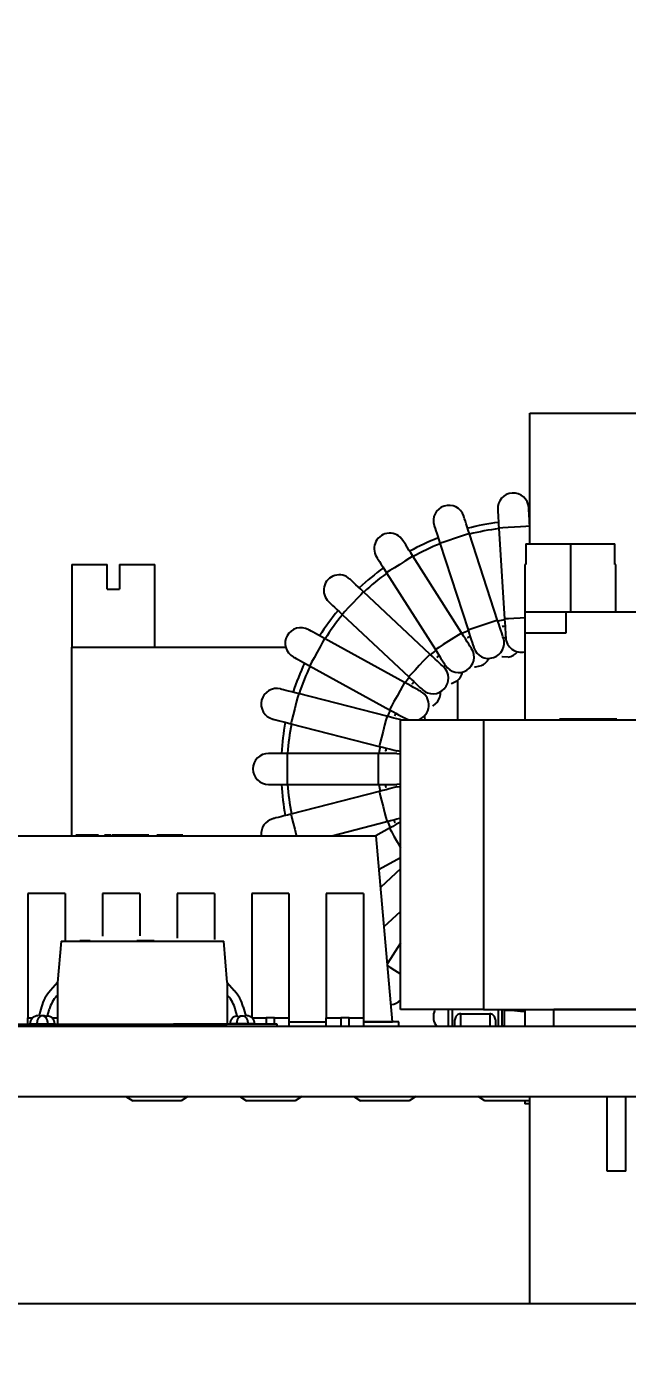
# Model space of a CAD drawing. Header units: millimetres. Extents: x 53 to 380, y 29 to 265.
# Drawn here: x 141.91 to 149.16, y 235.28 to 251.23 of the extents above; entities that cross this region are included whole.
import ezdxf

# ---------------------------------------------------------------- set-up
doc = ezdxf.new("R2010")
doc.units = ezdxf.units.MM
doc.styles.add('SLDTEXTSTYLE0', font='TXT', dxfattribs={"width": 0.75})
doc.dimstyles.new('SLDDIMSTYLE0', dxfattribs={"dimtxt": 3.5, "dimasz": 3.302, "dimexe": 0, "dimexo": 0.0625, "dimgap": 0.875, "dimtad": 1, "dimlfac": 2, "dimrnd": 1e-09, "dimzin": 4, "dimdsep": 46, "dimtxsty": 'SLDTEXTSTYLE0', "dimsah": 1, "dimcen": 0.09, "dimadec": 0, "dimazin": 1, "dimtfac": 1, "dimtofl": 0, "dimtmove": 0, "dimatfit": 3, "dimfxl": 1, "dimfrac": 2, "dimtolj": 1, "dimtzin": 12, "dimarcsym": 0})

# ---------------------------------------------------------------- blocks, each defined once
blk = doc.blocks.new('_D_1')
at = {"color": 7, "linetype": 'Continuous', "lineweight": 0, "transparency": 16777216}
for p, q in [((60.484, 230.312), (60.484, 261.932)), ((165.484, 218.312), (165.484, 261.932)), ((165.484, 260.932), (60.484, 260.932))]:
    blk.add_line(p, q, dxfattribs=at)
at = {"color": 7, "linetype": 'Continuous', "lineweight": 18, "transparency": 16777216}
for points in [[(60.484, 260.932), (63.786, 260.424), (63.786, 261.44)], [(165.484, 260.932), (162.182, 261.44), (162.182, 260.424)]]:
    blk.add_solid(points, dxfattribs=at)
at = {"color": 7, "linetype": 'Continuous', "lineweight": 18, "transparency": 16777216, "insert": (116.619, 265.443), "char_height": 3.5, "attachment_point": 1, "style": 'SLDTEXTSTYLE0'}
blk.add_mtext('210.00', dxfattribs=at)

msp = doc.modelspace()

# ---------------------------------------------------------------- linework, layer by layer
at = {"color": 7, "linetype": 'Continuous', "lineweight": 25}
for p, q in [((147.9835, 244.9866), (147.9835, 246.5616)), ((147.9835, 246.5616), (181.5339, 246.5616)), ((147.5942, 244.0615), (147.2543, 245.1077)), ((147.609, 245.1753), (147.6781, 244.0775)), ((147.9835, 245.1949), (147.9833, 245.1989)), ((146.8976, 244.9918), (147.2375, 243.9456)), ((147.9365, 244.9866), (147.9365, 244.7366)), ((147.9365, 244.9866), (148.4721, 244.9866)), ((148.4721, 244.9866), (148.4721, 244.1616)), ((148.4721, 244.9866), (149.0077, 244.9866)), ((149.0077, 244.7366), (149.0077, 244.9866)), ((142.4585, 244.7366), (142.4585, 243.7366)), ((142.4585, 244.7366), (142.8835, 244.7366)), ((142.8835, 244.4366), (142.8835, 244.7366)), ((143.0335, 244.7366), (143.0335, 244.4366)), ((143.0335, 244.7366), (143.4585, 244.7366)), ((143.4585, 243.7366), (143.4585, 244.7366)), ((147.1602, 243.9093), (146.5708, 244.838)), ((147.9221, 244.7366), (147.9221, 244.1616)), ((147.9365, 244.7366), (147.9221, 244.7366)), ((149.0221, 244.7366), (149.0077, 244.7366)), ((149.0221, 244.1616), (149.0221, 244.7366)), ((146.2542, 244.6371), (146.8436, 243.7083)), ((142.8835, 244.4366), (143.0335, 244.4366)), ((146.7778, 243.6539), (145.9759, 244.4069)), ((145.7192, 244.1335), (146.5211, 243.3805)), ((148.4221, 244.1616), (147.9221, 244.1616)), ((147.9221, 244.1616), (147.9221, 243.9116)), ((148.4221, 243.9116), (148.4221, 244.1616)), ((152.1721, 244.1616), (148.4221, 244.1616)), ((147.676, 243.9904), (147.6835, 243.9908)), ((146.4709, 243.3114), (145.5069, 243.8413)), ((147.2572, 243.8607), (147.2644, 243.863)), ((147.9221, 243.9116), (148.4221, 243.9116)), ((147.9221, 243.9116), (147.9221, 242.8616)), ((142.4585, 241.4616), (142.4585, 243.7366)), ((142.4585, 243.7366), (145.0384, 243.7366)), ((146.8838, 243.631), (146.8902, 243.635)), ((145.3263, 243.5127), (146.2902, 242.9828)), ((146.5792, 243.3156), (146.5844, 243.321)), ((147.1085, 243.3316), (147.1085, 242.8616)), ((146.2588, 242.9034), (145.1933, 243.1769)), ((146.3627, 242.9344), (146.3663, 242.9409)), ((146.4221, 239.3616), (146.4221, 242.8616)), ((146.4221, 242.8616), (147.4221, 242.8616)), ((146.5161, 242.8616), (146.4874, 242.8744)), ((147.4221, 242.8616), (147.4221, 239.3616)), ((147.4221, 242.8616), (151.6721, 242.8616)), ((148.3416, 242.8666), (148.3416, 242.8616)), ((148.7647, 242.8666), (148.3416, 242.8666)), ((148.7647, 242.8666), (148.7647, 242.8616)), ((148.9441, 242.8666), (148.7647, 242.8666)), ((148.9441, 242.8666), (148.9441, 242.8616)), ((149.0339, 242.8666), (148.9441, 242.8666)), ((149.0339, 242.8666), (149.0339, 242.8616)), ((145.1001, 242.8137), (146.1655, 242.5401)), ((146.2477, 242.5113), (146.2496, 242.5185)), ((145.0548, 242.4554), (144.8298, 242.4554)), ((146.1548, 242.4554), (145.0548, 242.4554)), ((146.3798, 242.4554), (146.1548, 242.4554)), ((146.3798, 242.4554), (146.4221, 242.4506)), ((146.4234, 242.4784), (146.3835, 242.4842)), ((144.8298, 242.0804), (145.0548, 242.0804)), ((145.0548, 242.0804), (146.1548, 242.0804)), ((146.1548, 242.0804), (146.3798, 242.0804)), ((146.2416, 242.0729), (146.2417, 242.0804)), ((146.4221, 242.0852), (146.3798, 242.0804)), ((146.3835, 242.0516), (146.4221, 242.0573)), ((146.1655, 241.9956), (145.1001, 241.7221)), ((145.5935, 241.4616), (146.2588, 241.6324)), ((146.2902, 241.553), (146.124, 241.4616)), ((146.3448, 241.6467), (146.3429, 241.654)), ((141.7741, 241.4616), (146.1304, 241.4616)), ((142.5047, 241.4666), (142.5047, 241.4616)), ((142.7802, 241.4666), (142.5047, 241.4666)), ((142.7802, 241.4666), (142.7802, 241.4616)), ((142.8534, 241.4666), (142.8534, 241.4616)), ((142.9298, 241.4666), (142.8534, 241.4666)), ((142.9298, 241.4666), (142.9298, 241.4616)), ((142.9416, 241.4666), (142.9416, 241.4616)), ((143.0904, 241.4666), (142.9416, 241.4666)), ((143.0904, 241.4666), (143.0904, 241.4616)), ((143.1473, 241.4666), (143.0904, 241.4666)), ((143.1473, 241.4666), (143.1473, 241.4616)), ((143.2958, 241.4666), (143.1473, 241.4666)), ((143.2958, 241.4666), (143.2958, 241.4616)), ((143.3058, 241.4666), (143.3058, 241.4616)), ((143.3877, 241.4666), (143.3058, 241.4666)), ((143.3877, 241.4666), (143.3877, 241.4616)), ((143.4839, 241.4666), (143.4839, 241.4616)), ((143.7961, 241.4666), (143.4839, 241.4666)), ((143.7961, 241.4666), (143.7961, 241.4616)), ((143.8984, 241.4666), (143.8984, 241.4616)), ((144.0071, 241.4666), (144.0071, 241.4616)), ((144.1923, 241.4666), (144.1923, 241.4616)), ((144.2692, 241.4666), (144.2692, 241.4616)), ((144.2969, 241.4666), (144.2969, 241.4616)), ((144.3941, 241.4666), (144.3941, 241.4616)), ((144.6027, 241.4666), (144.6027, 241.4616)), ((144.6695, 241.4666), (144.6695, 241.4616)), ((144.8402, 241.4666), (144.8402, 241.4616)), ((145.0036, 241.4666), (145.0036, 241.4616)), ((145.067, 241.4666), (145.067, 241.4616)), ((145.0674, 241.4666), (145.0674, 241.4616)), ((145.1989, 241.4666), (145.1989, 241.4616)), ((145.3859, 241.4666), (145.3859, 241.4616)), ((146.3272, 239.2116), (146.1304, 241.4616)), ((146.1658, 241.0566), (146.4221, 241.1975)), ((146.4221, 241.0623), (146.1848, 240.8395)), ((142.3772, 240.7641), (141.9272, 240.7641)), ((143.2772, 240.7641), (142.8272, 240.7641)), ((144.1772, 240.7641), (143.7272, 240.7641)), ((145.0772, 240.7641), (144.6272, 240.7641)), ((145.9772, 240.7641), (145.5272, 240.7641)), ((146.2264, 240.3641), (146.4221, 240.5478)), ((142.3273, 240.1866), (142.2835, 239.6866)), ((142.3273, 240.1866), (143.9782, 240.1866)), ((142.5537, 240.1916), (142.5537, 240.1866)), ((142.6129, 240.1916), (142.5537, 240.1916)), ((142.6777, 240.1916), (142.6129, 240.1916)), ((142.6129, 240.1916), (142.6129, 240.1866)), ((142.6777, 240.1916), (142.6777, 240.1866)), ((142.8554, 240.1916), (142.8554, 240.1866)), ((142.9109, 240.1916), (142.9109, 240.1866)), ((142.9239, 240.1916), (142.9239, 240.1866)), ((143.0407, 240.1916), (143.0407, 240.1866)), ((143.1365, 240.1916), (143.1365, 240.1866)), ((143.1515, 240.1916), (143.1515, 240.1866)), ((143.2233, 240.1916), (143.2233, 240.1866)), ((143.4373, 240.1916), (143.2414, 240.1916)), ((143.2414, 240.1916), (143.2414, 240.1866)), ((143.4373, 240.1916), (143.4373, 240.1866)), ((143.4514, 240.1916), (143.4373, 240.1916)), ((143.4514, 240.1916), (143.4514, 240.1866)), ((143.4584, 240.1916), (143.4584, 240.1866)), ((143.5263, 240.1916), (143.5263, 240.1866)), ((143.5435, 240.1916), (143.5435, 240.1866)), ((143.6346, 240.1916), (143.6346, 240.1866)), ((143.7814, 240.1916), (143.7814, 240.1866)), ((143.9782, 240.1866), (144.0282, 240.1866)), ((144.0282, 240.1866), (144.0782, 240.1866)), ((144.0782, 240.1866), (144.1282, 240.1866)), ((144.1282, 240.1866), (144.1782, 240.1866)), ((144.1782, 240.1866), (144.2282, 240.1866)), ((144.2282, 240.1866), (144.2898, 240.1866)), ((144.3335, 239.6866), (144.2898, 240.1866)), ((146.4221, 240.1632), (146.2655, 239.9165)), ((142.2835, 239.6866), (142.1991, 239.5917)), ((142.2835, 239.6866), (142.2835, 239.1866)), ((144.3335, 239.6866), (144.3335, 239.1866)), ((144.3335, 239.6866), (144.4179, 239.5917)), ((142.2739, 239.5252), (142.2835, 239.5361)), ((144.3432, 239.5252), (144.3335, 239.5361)), ((142.0911, 239.3934), (142.0598, 239.2812)), ((142.1598, 239.2743), (142.1874, 239.3666)), ((144.4573, 239.2743), (144.4296, 239.3666)), ((144.526, 239.3934), (144.5572, 239.2812)), ((147.4221, 239.3616), (146.4221, 239.3616)), ((146.9987, 239.3616), (146.9987, 239.1616)), ((147.1488, 239.3116), (147.4987, 239.3116)), ((147.4221, 239.3616), (151.6721, 239.3616)), ((147.6487, 239.1616), (147.6487, 239.3616)), ((147.6738, 239.3616), (147.6738, 239.1616)), ((147.921, 239.3616), (147.921, 239.1616)), ((147.9221, 239.3616), (147.9221, 239.1616)), ((148.2721, 239.1616), (148.2721, 239.3616)), ((150.8221, 239.3616), (148.2721, 239.3616)), ((138.7835, 239.1616), (157.1835, 239.1616)), ((141.6835, 239.1866), (142.9335, 239.1866)), ((141.9272, 239.1866), (141.9272, 239.2616)), ((141.9272, 239.2616), (141.9842, 239.2616)), ((142.057, 239.2866), (142.0569, 239.2866)), ((142.0935, 239.2866), (142.0598, 239.2812)), ((142.1018, 239.1891), (142.1018, 239.1866)), ((142.1593, 239.2727), (142.1598, 239.2743)), ((142.2193, 239.2616), (142.2835, 239.2616)), ((142.2835, 239.1866), (144.3335, 239.1866)), ((142.9335, 239.1616), (142.9335, 239.1866)), ((143.2772, 239.1866), (143.2772, 239.1616)), ((143.6835, 239.1616), (143.6835, 239.1866)), ((144.9335, 239.1866), (143.6835, 239.1866)), ((144.4578, 239.2727), (144.4573, 239.2743)), ((144.5153, 239.1891), (144.5153, 239.1866)), ((144.5236, 239.2866), (144.5572, 239.2812)), ((144.5602, 239.2866), (144.5601, 239.2866)), ((144.6272, 239.2616), (144.8022, 239.2616)), ((144.9022, 239.2616), (144.8022, 239.2616)), ((144.9022, 239.2616), (145.0772, 239.2616)), ((144.9335, 239.1616), (144.9335, 239.1866)), ((145.0772, 239.2616), (145.0772, 239.1616)), ((145.0772, 239.2116), (145.5272, 239.2116)), ((145.5272, 239.1616), (145.5272, 239.2616)), ((145.5272, 239.2616), (145.7022, 239.2616)), ((145.7022, 239.2616), (145.7022, 239.1616)), ((145.8022, 239.2616), (145.7022, 239.2616)), ((145.8022, 239.1616), (145.8022, 239.2616)), ((145.8022, 239.2616), (145.9772, 239.2616)), ((145.9772, 239.2616), (145.9772, 239.1616)), ((145.9772, 239.2116), (146.3272, 239.2116)), ((146.4022, 239.2116), (145.9772, 239.2116)), ((146.4022, 239.1616), (146.4022, 239.2116)), ((147.6738, 239.1625), (147.6738, 239.1616)), ((137.1835, 238.3116), (154.9517, 238.3116)), ((143.1085, 238.3116), (143.1917, 238.2616)), ((143.7753, 238.2616), (143.1917, 238.2616)), ((143.8585, 238.3116), (143.7753, 238.2616)), ((144.4835, 238.3116), (144.5667, 238.2616)), ((145.1503, 238.2616), (144.5667, 238.2616)), ((145.2335, 238.3116), (145.1503, 238.2616)), ((145.8585, 238.3116), (145.9417, 238.2616)), ((146.5253, 238.2616), (145.9417, 238.2616)), ((146.6085, 238.3116), (146.5253, 238.2616)), ((147.4417, 238.2616), (147.3585, 238.3116)), ((147.9835, 238.2616), (147.4417, 238.2616)), ((147.921, 238.2616), (147.921, 238.2219)), ((147.9835, 238.2219), (147.921, 238.2219)), ((147.9835, 235.8116), (147.9835, 238.3116)), ((148.9146, 237.4116), (148.9146, 238.3116)), ((149.1396, 237.4116), (149.1396, 238.3116)), ((149.1396, 237.4116), (148.9146, 237.4116)), ((116.9602, 235.8116), (188.9835, 235.8116))]:
    msp.add_line(p, q, dxfattribs=at)
at = {"color": 8, "linetype": 'Continuous', "lineweight": 25}
for p, q in [((147.6949, 243.8496), (147.6637, 243.8475)), ((146.9682, 243.5167), (146.9418, 243.4998)), ((145.0548, 242.4554), (145.0548, 242.0804)), ((146.1548, 242.4554), (146.1548, 242.0804)), ((147.0488, 239.1616), (147.0488, 239.3616)), ((147.5988, 239.3616), (147.5988, 239.1616)), ((143.0022, 239.1866), (143.0022, 239.1616)), ((143.1022, 239.1616), (143.1022, 239.1866)), ((144.8022, 239.2616), (144.8022, 239.1866)), ((144.9022, 239.1866), (144.9022, 239.2616))]:
    msp.add_line(p, q, dxfattribs=at)
at = {"color": 7, "linetype": 'Continuous', "lineweight": 25, "flags": 128}
for points in [[(147.5949, 245.3999), (147.5952, 245.3956), (147.596, 245.3828), (147.5973, 245.3621), (147.599, 245.3341), (147.6012, 245.3001), (147.6036, 245.2613), (147.6063, 245.2191), (147.609, 245.1753)], [(147.9833, 245.1989), (147.9805, 245.2427), (147.9779, 245.2848), (147.9754, 245.3236), (147.9733, 245.3577), (147.9715, 245.3856), (147.9702, 245.4063), (147.9694, 245.4191), (147.9692, 245.4234)], [(147.2543, 245.1077), (147.2407, 245.1494), (147.2277, 245.1896), (147.2156, 245.2266), (147.2051, 245.259), (147.1964, 245.2856), (147.19, 245.3054), (147.1861, 245.3175), (147.1847, 245.3217)], [(146.8281, 245.2058), (146.8294, 245.2017), (146.8334, 245.1895), (146.8398, 245.1697), (146.8485, 245.1431), (146.859, 245.1107), (146.871, 245.0737), (146.8841, 245.0335), (146.8976, 244.9918)], [(146.5708, 244.838), (146.5473, 244.8751), (146.5247, 244.9107), (146.5039, 244.9436), (146.4856, 244.9723), (146.4706, 244.996), (146.4594, 245.0135), (146.4526, 245.0243), (146.4503, 245.028)], [(146.1336, 244.827), (146.136, 244.8234), (146.1428, 244.8126), (146.154, 244.795), (146.169, 244.7714), (146.1872, 244.7426), (146.2081, 244.7098), (146.2307, 244.6741), (146.2542, 244.6371)], [(145.9759, 244.4069), (145.9439, 244.4369), (145.9132, 244.4658), (145.8848, 244.4924), (145.86, 244.5158), (145.8396, 244.5349), (145.8244, 244.5492), (145.8151, 244.5579), (145.8119, 244.5609)], [(145.5552, 244.2875), (145.5584, 244.2846), (145.5677, 244.2758), (145.5829, 244.2616), (145.6032, 244.2424), (145.6281, 244.2191), (145.6565, 244.1924), (145.6872, 244.1636), (145.7192, 244.1335)], [(145.5069, 243.8413), (145.4685, 243.8625), (145.4315, 243.8828), (145.3974, 243.9015), (145.3675, 243.918), (145.343, 243.9314), (145.3248, 243.9415), (145.3136, 243.9476), (145.3098, 243.9497)], [(147.2375, 243.9456), (147.2511, 243.9039), (147.2641, 243.8637), (147.2762, 243.8267), (147.2867, 243.7943), (147.2953, 243.7677), (147.3018, 243.7479), (147.3057, 243.7357), (147.3071, 243.7316)], [(147.6637, 243.8475), (147.6624, 243.8516), (147.6584, 243.8638), (147.652, 243.8836), (147.6433, 243.9102), (147.6328, 243.9426), (147.6208, 243.9796), (147.6077, 244.0198), (147.5942, 244.0615)], [(147.6781, 244.0775), (147.6808, 244.0337), (147.6835, 243.9916), (147.6859, 243.9528), (147.6881, 243.9187), (147.6898, 243.8908), (147.6911, 243.87), (147.6919, 243.8573), (147.6922, 243.853)], [(147.2808, 243.7193), (147.2785, 243.7229), (147.2716, 243.7337), (147.2605, 243.7513), (147.2455, 243.7749), (147.2272, 243.8037), (147.2064, 243.8366), (147.1838, 243.8722), (147.1602, 243.9093)], [(145.1291, 243.6211), (145.1329, 243.619), (145.1441, 243.6129), (145.1623, 243.6028), (145.1869, 243.5894), (145.2167, 243.5729), (145.2508, 243.5542), (145.2878, 243.5339), (145.3263, 243.5127)], [(146.9418, 243.4998), (146.9387, 243.5028), (146.9293, 243.5116), (146.9142, 243.5258), (146.8938, 243.545), (146.8689, 243.5683), (146.8406, 243.5949), (146.8098, 243.6238), (146.7778, 243.6539)], [(146.8436, 243.7083), (146.8671, 243.6713), (146.8898, 243.6356), (146.9106, 243.6028), (146.9289, 243.574), (146.9439, 243.5504), (146.955, 243.5328), (146.9619, 243.522), (146.9642, 243.5183)], [(147.7222, 243.6186), (147.6501, 243.6206), (147.6432, 243.6222)], [(147.3943, 243.5121), (147.324, 243.496), (147.317, 243.496)], [(146.6681, 243.203), (146.6643, 243.2051), (146.653, 243.2112), (146.6348, 243.2213), (146.6103, 243.2347), (146.5804, 243.2512), (146.5463, 243.2699), (146.5093, 243.2902), (146.4709, 243.3114)], [(146.5211, 243.3805), (146.5531, 243.3505), (146.5839, 243.3216), (146.6122, 243.2949), (146.6371, 243.2716), (146.6575, 243.2524), (146.6726, 243.2382), (146.682, 243.2294), (146.6851, 243.2265)], [(147.1033, 243.3274), (147.0392, 243.2944), (147.0322, 243.2925)], [(145.1933, 243.1769), (145.1508, 243.1878), (145.1099, 243.1983), (145.0723, 243.208), (145.0392, 243.2165), (145.0121, 243.2234), (144.992, 243.2286), (144.9796, 243.2318), (144.9754, 243.2329)], [(146.2902, 242.9828), (146.3287, 242.9616), (146.3657, 242.9413), (146.3998, 242.9226), (146.4296, 242.9061), (146.4542, 242.8926), (146.4724, 242.8826), (146.4836, 242.8765), (146.4874, 242.8744)], [(146.8674, 243.0761), (146.8135, 243.0282), (146.8073, 243.0247)], [(144.8821, 242.8696), (144.8863, 242.8686), (144.8987, 242.8654), (144.9189, 242.8602), (144.946, 242.8533), (144.979, 242.8448), (145.0167, 242.8351), (145.0576, 242.8246), (145.1001, 242.8137)], [(146.4221, 242.8614), (146.4129, 242.8638), (146.3799, 242.8723), (146.3422, 242.8819), (146.3013, 242.8924), (146.2588, 242.9034)], [(146.7074, 242.9033), (146.7105, 242.8925), (146.7155, 242.8616)], [(146.1655, 242.5401), (146.208, 242.5292), (146.2489, 242.5187), (146.2866, 242.509), (146.3196, 242.5006), (146.3467, 242.4936), (146.3669, 242.4884), (146.3793, 242.4853), (146.3835, 242.4842)], [(146.3835, 242.0516), (146.3793, 242.0505), (146.3669, 242.0473), (146.3467, 242.0422), (146.3196, 242.0352), (146.2866, 242.0267), (146.2489, 242.017), (146.208, 242.0066), (146.1655, 241.9956)], [(145.1001, 241.7221), (145.0576, 241.7112), (145.0167, 241.7007), (144.979, 241.691), (144.946, 241.6825), (144.9189, 241.6756), (144.8987, 241.6704), (144.8863, 241.6672), (144.8821, 241.6661)], [(146.2588, 241.6324), (146.3013, 241.6433), (146.3422, 241.6538), (146.3799, 241.6635), (146.4129, 241.672), (146.4221, 241.6743)], [(146.4221, 241.6255), (146.3998, 241.6132), (146.3657, 241.5945), (146.3287, 241.5741), (146.2902, 241.553)], [(146.8384, 239.3616), (146.8334, 239.3463), (146.8294, 239.3341), (146.8281, 239.33)]]:
    msp.add_lwpolyline(points, dxfattribs=at)
at = {"color": 8, "linetype": 'Continuous', "lineweight": 25, "flags": 128}
for points in [[(147.2543, 245.1077), (147.2451, 245.1047), (147.2079, 245.0926), (147.1481, 245.0732), (147.0759, 245.0497), (147.0038, 245.0263), (146.944, 245.0069), (146.9068, 244.9948), (146.8976, 244.9918)], [(147.9833, 245.1989), (147.9737, 245.1983), (147.9346, 245.1958), (147.8718, 245.1919), (147.7962, 245.1871), (147.7205, 245.1824), (147.6577, 245.1784), (147.6186, 245.1759), (147.609, 245.1753)], [(146.5708, 244.838), (146.5627, 244.8329), (146.5296, 244.8119), (146.4766, 244.7782), (146.4125, 244.7375), (146.3485, 244.6969), (146.2954, 244.6632), (146.2623, 244.6422), (146.2542, 244.6371)], [(145.9759, 244.4069), (145.9694, 244.3999), (145.9425, 244.3713), (145.8995, 244.3255), (145.8476, 244.2702), (145.7957, 244.2149), (145.7526, 244.1691), (145.7258, 244.1405), (145.7192, 244.1335)], [(147.9221, 244.0929), (147.8652, 244.0893), (147.7895, 244.0845), (147.7268, 244.0806), (147.6877, 244.0781), (147.6781, 244.0775)], [(147.5942, 244.0615), (147.585, 244.0585), (147.5478, 244.0464), (147.488, 244.027), (147.4159, 244.0036), (147.3437, 243.9801), (147.2839, 243.9607), (147.2467, 243.9486), (147.2375, 243.9456)], [(145.5069, 243.8413), (145.5023, 243.8329), (145.4834, 243.7986), (145.4532, 243.7435), (145.4166, 243.677), (145.3801, 243.6106), (145.3498, 243.5555), (145.3309, 243.5211), (145.3263, 243.5127)], [(147.1602, 243.9093), (147.1521, 243.9041), (147.119, 243.8831), (147.066, 243.8494), (147.0019, 243.8088), (146.9379, 243.7682), (146.8848, 243.7345), (146.8517, 243.7135), (146.8436, 243.7083)], [(146.7778, 243.6539), (146.7712, 243.6469), (146.7444, 243.6183), (146.7014, 243.5725), (146.6494, 243.5172), (146.5975, 243.4619), (146.5545, 243.4161), (146.5277, 243.3875), (146.5211, 243.3805)], [(146.4709, 243.3114), (146.4662, 243.303), (146.4474, 243.2686), (146.4171, 243.2135), (146.3806, 243.1471), (146.344, 243.0806), (146.3137, 243.0255), (146.2949, 242.9912), (146.2902, 242.9828)], [(145.1933, 243.1769), (145.1909, 243.1676), (145.1812, 243.1297), (145.1656, 243.0688), (145.1467, 242.9953), (145.1278, 242.9218), (145.1122, 242.8609), (145.1025, 242.823), (145.1001, 242.8137)], [(146.2588, 242.9034), (146.2564, 242.894), (146.2466, 242.8561), (146.231, 242.7952), (146.2121, 242.7217), (146.1933, 242.6483), (146.1777, 242.5874), (146.1679, 242.5495), (146.1655, 242.5401)], [(146.1655, 241.9956), (146.1679, 241.9863), (146.1777, 241.9484), (146.1933, 241.8875), (146.2121, 241.814), (146.231, 241.7406), (146.2466, 241.6797), (146.2564, 241.6417), (146.2588, 241.6324)], [(145.1001, 241.7221), (145.1025, 241.7128), (145.1122, 241.6748), (145.1278, 241.6139), (145.1467, 241.5405), (145.1656, 241.467), (145.166, 241.4652)], [(146.2902, 241.553), (146.2949, 241.5446), (146.3137, 241.5102), (146.344, 241.4551), (146.3806, 241.3887), (146.4171, 241.3222), (146.4221, 241.3132)], [(146.2678, 239.89), (146.2954, 239.8726), (146.3485, 239.8389), (146.4125, 239.7982), (146.4221, 239.7922)], [(147.6738, 239.3564), (147.7205, 239.3534), (147.7962, 239.3487), (147.8718, 239.3439), (147.9221, 239.3407)]]:
    msp.add_lwpolyline(points, dxfattribs=at)
at = {"color": 7, "linetype": 'Continuous', "lineweight": 25}
for centre, radius, start, end in [((147.782, 245.4117), 0.1875, 3.6, 183.6), ((147.0064, 245.2637), 0.1875, 18, 198), ((147.9798, 242.2679), 3, 97.18332, 104.41668), ((146.292, 244.9275), 0.1875, 32.4, 212.4), ((147.9798, 242.2679), 3, 111.58332, 118.81668), ((145.6836, 244.4242), 0.1875, 46.8, 226.8), ((147.9798, 242.2679), 3, 125.98332, 133.21668), ((147.9798, 242.2679), 3, 140.38332, 147.61668), ((145.2194, 243.7854), 0.1875, 61.2, 241.2), ((147.9798, 242.2679), 1.75, 99.75064, 100.95404), ((147.6829, 243.8019), 0.1875, 99.51627, 100.95404), ((147.6912, 243.8035), 0.1875, 100.64596, 102.08373), ((147.9798, 242.2679), 1.75, 114.15064, 115.35404), ((147.3107, 243.6799), 0.1875, 113.91627, 115.35404), ((147.3183, 243.6835), 0.1875, 115.04596, 116.48373), ((147.4854, 243.7896), 0.1875, 198, 18), ((147.8793, 243.8647), 0.1875, 183.6, 283.16919), ((147.9798, 242.2679), 1.75, 128.55064, 129.75404), ((146.9806, 243.4691), 0.1875, 128.31627, 129.75404), ((146.9871, 243.4745), 0.1875, 129.44596, 130.88373), ((147.1225, 243.6188), 0.1875, 212.4, 32.4), ((147.6912, 243.8035), 0.1875, 279.51627, 319.878), ((147.9798, 242.2679), 3, 154.78332, 162.01668), ((146.8135, 243.3632), 0.1875, 226.8, 46.8), ((147.3183, 243.6835), 0.1875, 293.91627, 334.278), ((147.9798, 242.2679), 1.75, 142.95064, 144.15404), ((146.7133, 243.1829), 0.1875, 142.71627, 144.15404), ((146.7182, 243.1897), 0.1875, 143.84596, 145.28373), ((146.9871, 243.4745), 0.1875, 308.31627, 348.678), ((144.9288, 243.0513), 0.1875, 75.6, 255.6), ((146.5777, 243.0387), 0.1875, 289.18187, 61.2), ((146.7182, 243.1897), 0.1875, 322.71627, 3.078), ((147.9798, 242.2679), 3, 169.18332, 176.41668), ((147.9798, 242.2679), 1.75, 157.35064, 158.55404), ((146.5255, 242.8392), 0.1875, 157.11627, 158.55404), ((146.5286, 242.847), 0.1875, 158.24596, 159.68373), ((147.9798, 242.2679), 1.75, 171.75064, 172.95404), ((144.8298, 242.2679), 0.1875, 90, 270), ((146.4291, 242.4595), 0.1875, 171.51627, 172.95404), ((146.4302, 242.4679), 0.1875, 172.64596, 174.08373), ((147.9798, 242.2679), 3, 183.58332, 190.81668), ((147.9798, 242.2679), 1.75, 186.15064, 187.35404), ((146.4291, 242.0762), 0.1875, 187.04596, 188.48373), ((146.4302, 242.0679), 0.1875, 185.91627, 187.35404), ((144.9288, 241.4845), 0.1875, 104.4, 185.47763), ((147.9798, 242.2679), 1.75, 200.55064, 201.75404), ((146.5255, 241.6966), 0.1875, 201.44596, 202.88373), ((146.5286, 241.6888), 0.1875, 200.31627, 201.75404), ((142.5728, 239.2594), 0.5, 138.35798, 164.45376), ((142.5728, 239.2594), 0.4, 138.35798, 164.45376), ((144.0443, 239.2594), 0.4, 15.54624, 41.64202), ((144.0443, 239.2594), 0.5, 15.54624, 41.64202), ((146.292, 239.6083), 0.1875, 275.16438, 313.94002), ((147.0064, 239.2721), 0.1875, 162, 216.09314)]:
    msp.add_arc(centre, radius, start, end, dxfattribs=at)
at = {"color": 8, "linetype": 'Continuous', "lineweight": 25}
for radius, start, end in [(2.925, 97.27533, 104.32467), (2.925, 111.67533, 118.72467), (2.925, 126.07533, 133.12467), (2.925, 140.47533, 147.52467), (1.825, 113.89696, 116.50304), (1.825, 99.49696, 102.10304), (1.825, 128.29696, 130.90304), (2.925, 154.87533, 161.92467), (1.825, 142.69696, 145.30304), (1.825, 157.09696, 159.70304), (2.925, 169.27533, 176.32467), (1.825, 171.49696, 174.10304), (2.925, 183.67533, 190.72467), (1.825, 185.89696, 188.50304), (1.825, 200.29696, 202.90304)]:
    msp.add_arc((147.9798, 242.2679), radius, start, end, dxfattribs=at)
at = {"color": 7, "linetype": 'Continuous', "lineweight": 25}
for points, knots in [([(143.3057, 241.4666), (143.3047, 241.4666), (143.302, 241.4666), (143.2982, 241.4666), (143.2958, 241.4666)], [0, 0, 0, 0, 0.3733095, 1, 1, 1, 1]), ([(141.9272, 240.7641), (141.9272, 240.763), (141.9272, 240.7611), (141.9272, 240.7282), (141.9272, 240.6402), (141.9272, 240.4512), (141.9272, 240.0843), (141.9272, 239.6919), (141.9272, 239.3808), (141.9272, 239.2748), (141.9272, 239.2659), (141.9272, 239.2616)], [0, 0, 0, 0, 0.1122058, 0.1992314, 0.2727296, 0.38236, 0.5086245, 0.7965101, 0.9141538, 0.9585886, 1, 1, 1, 1]), ([(142.3772, 240.7641), (142.3772, 240.763), (142.3772, 240.7611), (142.3772, 240.7283), (142.3772, 240.6402), (142.3772, 240.4516), (142.3772, 240.2851), (142.3772, 240.1961)], [0, 0, 0, 0, 0.2206063, 0.3917063, 0.5362102, 0.751753, 1, 1, 1, 1]), ([(142.8272, 240.7641), (142.8272, 240.763), (142.8272, 240.7611), (142.8272, 240.7283), (142.8272, 240.6401), (142.8272, 240.4675), (142.8272, 240.3191), (142.8272, 240.2479)], [0, 0, 0, 0, 0.2320541, 0.4120328, 0.5640352, 0.790763, 1, 1, 1, 1]), ([(143.2772, 240.7641), (143.2772, 240.763), (143.2772, 240.7611), (143.2772, 240.7283), (143.2772, 240.64), (143.2772, 240.4692), (143.2772, 240.3227), (143.2772, 240.2534)], [0, 0, 0, 0, 0.2333452, 0.4143254, 0.5671736, 0.7951629, 1, 1, 1, 1]), ([(143.7272, 240.7641), (143.7272, 240.763), (143.7272, 240.7611), (143.7272, 240.7283), (143.7272, 240.6401), (143.7272, 240.4602), (143.7272, 240.3035), (143.7272, 240.2241)], [0, 0, 0, 0, 0.2266511, 0.4024394, 0.5509027, 0.7723516, 1, 1, 1, 1]), ([(144.1772, 240.7641), (144.1772, 240.763), (144.1772, 240.7611), (144.1772, 240.7283), (144.1772, 240.6401), (144.1772, 240.4551), (144.1772, 240.2927), (144.1772, 240.2076)], [0, 0, 0, 0, 0.2230523, 0.3960494, 0.5421555, 0.7600882, 1, 1, 1, 1]), ([(144.6272, 240.7641), (144.6272, 240.763), (144.6272, 240.7611), (144.6272, 240.7282), (144.6272, 240.6402), (144.6272, 240.4512), (144.6272, 240.0843), (144.6272, 239.6919), (144.6272, 239.3808), (144.6272, 239.2748), (144.6272, 239.2659), (144.6272, 239.2616)], [0, 0, 0, 0, 0.1122058, 0.1992314, 0.2727296, 0.38236, 0.5086245, 0.7965101, 0.9141538, 0.9585886, 1, 1, 1, 1]), ([(145.0772, 240.7641), (145.0772, 240.763), (145.0772, 240.7611), (145.0772, 240.7282), (145.0772, 240.6402), (145.0772, 240.4512), (145.0772, 240.0843), (145.0772, 239.6919), (145.0772, 239.3808), (145.0772, 239.2748), (145.0772, 239.2659), (145.0772, 239.2616)], [0, 0, 0, 0, 0.1122058, 0.1992314, 0.2727296, 0.38236, 0.5086245, 0.7965101, 0.9141538, 0.9585886, 1, 1, 1, 1]), ([(145.5272, 240.7641), (145.5272, 240.763), (145.5272, 240.7611), (145.5272, 240.7282), (145.5272, 240.6402), (145.5272, 240.4512), (145.5272, 240.0843), (145.5272, 239.6919), (145.5272, 239.3808), (145.5272, 239.2748), (145.5272, 239.2659), (145.5272, 239.2616)], [0, 0, 0, 0, 0.1122058, 0.1992314, 0.2727296, 0.38236, 0.5086245, 0.7965101, 0.9141538, 0.9585886, 1, 1, 1, 1]), ([(145.9772, 240.7641), (145.9772, 240.763), (145.9772, 240.7611), (145.9772, 240.7282), (145.9772, 240.6402), (145.9772, 240.4512), (145.9772, 240.0843), (145.9772, 239.6919), (145.9772, 239.3808), (145.9772, 239.2748), (145.9772, 239.2659), (145.9772, 239.2616)], [0, 0, 0, 0, 0.1122058, 0.1992314, 0.2727296, 0.38236, 0.5086245, 0.7965101, 0.9141538, 0.9585886, 1, 1, 1, 1]), ([(147.1488, 239.3116), (147.1409, 239.3108), (147.1251, 239.3092), (147.1053, 239.2955), (147.0902, 239.2771), (147.077, 239.2464), (147.0739, 239.2175), (147.0738, 239.1862), (147.0738, 239.1723), (147.0737, 239.1616)], [0, 0, 0, 0, 0.12366596, 0.25015575, 0.37173655, 0.50054126, 0.77758035, 0.82918516, 1, 1, 1, 1]), ([(147.1488, 239.1616), (147.1488, 239.1746), (147.1488, 239.2021), (147.1488, 239.2438), (147.1488, 239.2822), (147.1488, 239.302), (147.1488, 239.3116)], [0, 0, 0, 0, 0.2241887, 0.4769319, 0.7474667, 1, 1, 1, 1]), ([(147.4987, 239.3116), (147.4987, 239.3021), (147.4987, 239.2823), (147.4987, 239.244), (147.4987, 239.2022), (147.4987, 239.1746), (147.4987, 239.1616)], [0, 0, 0, 0, 0.25090342, 0.52166054, 0.77547778, 1, 1, 1, 1]), ([(147.5738, 239.1616), (147.5737, 239.1724), (147.5737, 239.1864), (147.5736, 239.2021), (147.5732, 239.2226), (147.5697, 239.2483), (147.5572, 239.2773), (147.542, 239.2957), (147.5222, 239.3091), (147.5064, 239.3108), (147.4987, 239.3116)], [0, 0, 0, 0, 0.1724808, 0.2236511, 0.2514328, 0.4999926, 0.6317137, 0.750408, 0.8780287, 1, 1, 1, 1]), ([(142.0493, 239.2866), (142.037, 239.2853), (142.0182, 239.2833), (141.9955, 239.2711), (141.9798, 239.2586), (141.9673, 239.2429), (141.9551, 239.2202), (141.9531, 239.2014), (141.9518, 239.1891)], [0, 0, 0, 0, 0.2394577, 0.3683656, 0.5000068, 0.6316432, 0.7605483, 1, 1, 1, 1]), ([(142.1018, 239.2866), (142.093, 239.2853), (142.0755, 239.2828), (142.0573, 239.2651), (142.0466, 239.2459), (142.0407, 239.2289), (142.0368, 239.2099), (142.0363, 239.1962), (142.0361, 239.1891)], [0, 0, 0, 0, 0.2501707, 0.4999617, 0.6252916, 0.7471702, 0.8689719, 1, 1, 1, 1]), ([(142.0361, 239.1891), (142.0442, 239.1891), (142.0565, 239.1891), (142.0774, 239.1891), (142.091, 239.1891), (142.0982, 239.1891), (142.1018, 239.1891)], [0, 0, 0, 0, 0.4998665, 0.7497825, 0.8750206, 1, 1, 1, 1]), ([(142.1018, 239.2866), (142.1001, 239.2866), (142.0972, 239.2866), (142.0946, 239.2866), (142.0935, 239.2866)], [0, 0, 0, 0, 0.560711, 1, 1, 1, 1]), ([(142.1675, 239.1891), (142.1672, 239.1962), (142.1667, 239.21), (142.1628, 239.2291), (142.1569, 239.2461), (142.1461, 239.2653), (142.1279, 239.2828), (142.1105, 239.2853), (142.1018, 239.2866)], [0, 0, 0, 0, 0.1315732, 0.253836, 0.3761015, 0.5016409, 0.7509249, 1, 1, 1, 1]), ([(142.1101, 239.2866), (142.1087, 239.2866), (142.1061, 239.2866), (142.1031, 239.2866), (142.1018, 239.2866)], [0, 0, 0, 0, 0.5595844, 1, 1, 1, 1]), ([(142.1018, 239.1891), (142.1054, 239.1891), (142.1126, 239.1891), (142.1262, 239.1891), (142.1471, 239.1891), (142.1593, 239.1891), (142.1675, 239.1891)], [0, 0, 0, 0, 0.12498866, 0.25025288, 0.50016584, 1, 1, 1, 1]), ([(142.1598, 239.2743), (142.1519, 239.2779), (142.1362, 239.2851), (142.1188, 239.2861), (142.1101, 239.2866)], [0, 0, 0, 0, 0.4977317, 1, 1, 1, 1]), ([(142.2518, 239.1891), (142.2505, 239.2014), (142.2485, 239.2202), (142.2363, 239.2429), (142.2238, 239.2586), (142.2081, 239.2711), (142.1881, 239.2821), (142.1722, 239.2839), (142.163, 239.2849)], [0, 0, 0, 0, 0.2541514, 0.39096986, 0.5306873, 0.67040978, 0.80723122, 1, 1, 1, 1]), ([(144.4541, 239.2849), (144.4448, 239.2839), (144.4289, 239.2821), (144.4089, 239.2711), (144.3933, 239.2586), (144.3807, 239.2429), (144.3686, 239.2202), (144.3666, 239.2014), (144.3653, 239.1891)], [0, 0, 0, 0, 0.1927688, 0.3295902, 0.4693127, 0.6090301, 0.7458486, 1, 1, 1, 1]), ([(144.4496, 239.1891), (144.4498, 239.1962), (144.4503, 239.21), (144.4543, 239.2291), (144.4602, 239.2461), (144.471, 239.2653), (144.4892, 239.2828), (144.5066, 239.2853), (144.5153, 239.2866)], [0, 0, 0, 0, 0.1315732, 0.253836, 0.3761015, 0.5016409, 0.7509249, 1, 1, 1, 1]), ([(144.5153, 239.1891), (144.5103, 239.1891), (144.4993, 239.1891), (144.4827, 239.1891), (144.4651, 239.1891), (144.4552, 239.1891), (144.4496, 239.1891)], [0, 0, 0, 0, 0.1729212, 0.3810425, 0.6484485, 1, 1, 1, 1]), ([(144.4573, 239.2743), (144.4651, 239.2779), (144.4809, 239.2851), (144.4982, 239.2861), (144.5069, 239.2866)], [0, 0, 0, 0, 0.4977317, 1, 1, 1, 1]), ([(144.5069, 239.2866), (144.5084, 239.2866), (144.511, 239.2866), (144.514, 239.2866), (144.5153, 239.2866)], [0, 0, 0, 0, 0.5595844, 1, 1, 1, 1]), ([(144.5153, 239.2866), (144.524, 239.2853), (144.5416, 239.2828), (144.5597, 239.2651), (144.5705, 239.2459), (144.5764, 239.2289), (144.5803, 239.2099), (144.5807, 239.1962), (144.581, 239.1891)], [0, 0, 0, 0, 0.2501707, 0.4999617, 0.6252916, 0.7471702, 0.8689719, 1, 1, 1, 1]), ([(144.5153, 239.2866), (144.5169, 239.2866), (144.5199, 239.2866), (144.5225, 239.2866), (144.5236, 239.2866)], [0, 0, 0, 0, 0.560711, 1, 1, 1, 1]), ([(144.581, 239.1891), (144.5754, 239.1891), (144.5655, 239.1891), (144.5479, 239.1891), (144.5313, 239.1891), (144.5203, 239.1891), (144.5153, 239.1891)], [0, 0, 0, 0, 0.3516212, 0.6190817, 0.827155, 1, 1, 1, 1]), ([(144.6653, 239.1891), (144.664, 239.2014), (144.662, 239.2202), (144.6498, 239.2429), (144.6372, 239.2586), (144.6216, 239.2711), (144.5989, 239.2833), (144.58, 239.2853), (144.5678, 239.2866)], [0, 0, 0, 0, 0.2394517, 0.3683568, 0.4999932, 0.6316344, 0.7605423, 1, 1, 1, 1]), ([(147.6738, 239.1625), (147.6738, 239.1642), (147.6738, 239.1672), (147.6738, 239.1703), (147.6738, 239.1717)], [0, 0, 0, 0, 0.5599689, 1, 1, 1, 1])]:
    msp.add_open_spline(points, degree=3, knots=knots, dxfattribs=at)
at = {"color": 8, "linetype": 'Continuous', "lineweight": 25}
for points, knots in [([(141.9561, 239.1891), (141.9583, 239.1891), (141.962, 239.1891), (141.9855, 239.1891), (142.0184, 239.1891), (142.036, 239.1891)], [0, 0, 0, 0, 0.3867711, 0.6705689, 1, 1, 1, 1]), ([(142.1675, 239.1891), (142.1853, 239.1891), (142.2389, 239.1891), (142.2424, 239.1891), (142.2448, 239.1891)], [0, 0, 0, 0, 0.330231, 1, 1, 1, 1]), ([(144.4496, 239.1891), (144.4274, 239.1891), (144.3767, 239.1891), (144.3731, 239.1891), (144.3711, 239.1891)], [0, 0, 0, 0, 0.4388759, 1, 1, 1, 1]), ([(144.6594, 239.1891), (144.6574, 239.1891), (144.6538, 239.1891), (144.6032, 239.1891), (144.581, 239.1891)], [0, 0, 0, 0, 0.5609242, 1, 1, 1, 1])]:
    msp.add_open_spline(points, degree=3, knots=knots, dxfattribs=at)

# ---------------------------------------------------------------- dimensions: what is measured, and where the dimension line sits
at = {"color": 7, "linetype": 'Continuous', "lineweight": 18}
dim = msp.add_linear_dim(base=(60.4835, 260.9316), p1=(165.4838, 217.3116), p2=(60.4835, 229.3116), dimstyle='SLDDIMSTYLE0', dxfattribs=at)
dim.commit()
dim.dimension.update_dxf_attribs({"geometry": '_D_1', "text_midpoint": (123.7305, 260.9316), "dimtype": 160})

doc.saveas('drawing.dxf')
